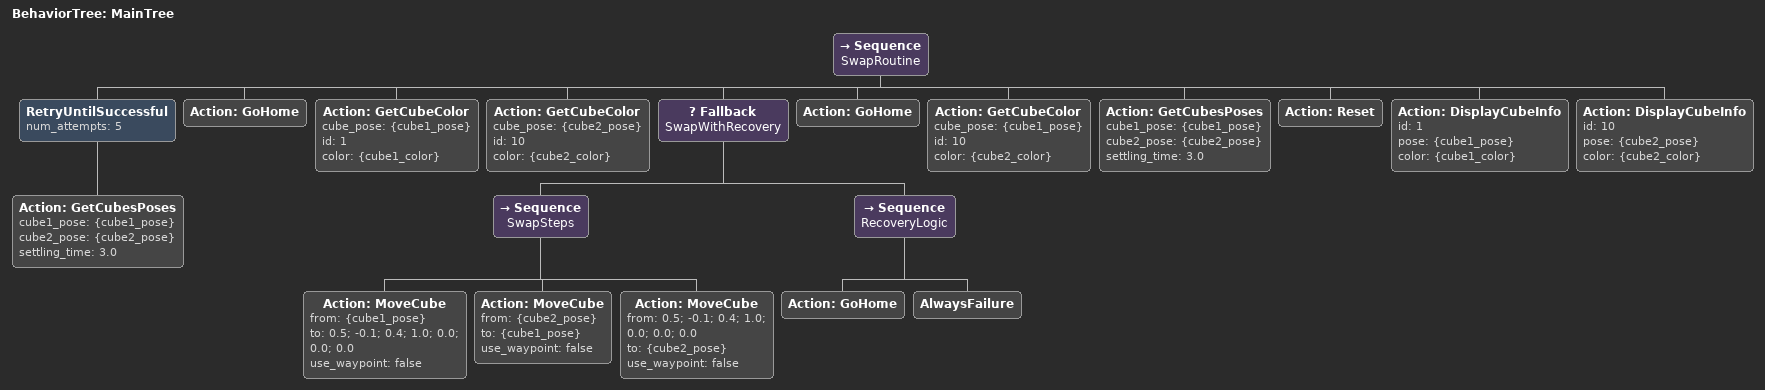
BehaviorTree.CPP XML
<root BTCPP_format="4">
    <BehaviorTree ID="MainTree">
        <Sequence name="SwapRoutine">

            <RetryUntilSuccessful num_attempts="5">
                <Action ID="GetCubesPoses" cube1_pose="{cube1_pose}" cube2_pose="{cube2_pose}" settling_time="3.0"/>
            </RetryUntilSuccessful>

            <Action ID="GoHome"/>

            <Action ID="GetCubeColor" cube_pose="{cube1_pose}" id="1" color="{cube1_color}"/>
            <Action ID="GetCubeColor" cube_pose="{cube2_pose}" id="10" color="{cube2_color}"/>

            <Fallback name="SwapWithRecovery">
                <Sequence name="SwapSteps">
                    <Action ID="MoveCube" from="{cube1_pose}" to="0.5; -0.1; 0.4; 1.0; 0.0; 0.0; 0.0" use_waypoint="false"/>
                    <Action ID="MoveCube" from="{cube2_pose}" to="{cube1_pose}" use_waypoint="false"/>
                    <Action ID="MoveCube" from="0.5; -0.1; 0.4; 1.0; 0.0; 0.0; 0.0" to="{cube2_pose}" use_waypoint="false"/>
                </Sequence>

                <Sequence name="RecoveryLogic">
                    <Action ID="GoHome"/>
                    <AlwaysFailure/>
                </Sequence>
            </Fallback>

            <Action ID="GoHome"/>

            <Action ID="GetCubeColor" cube_pose="{cube1_pose}" id="10" color="{cube2_color}" />

            <Action ID="GetCubesPoses" cube1_pose="{cube1_pose}" cube2_pose="{cube2_pose}" settling_time="3.0"/>

            <Action ID="Reset"/>

            <Action ID="DisplayCubeInfo" id="1" pose="{cube1_pose}" color="{cube1_color}"/>
            <Action ID="DisplayCubeInfo" id="10" pose="{cube2_pose}" color="{cube2_color}"/>
        </Sequence>
    </BehaviorTree>
</root>
